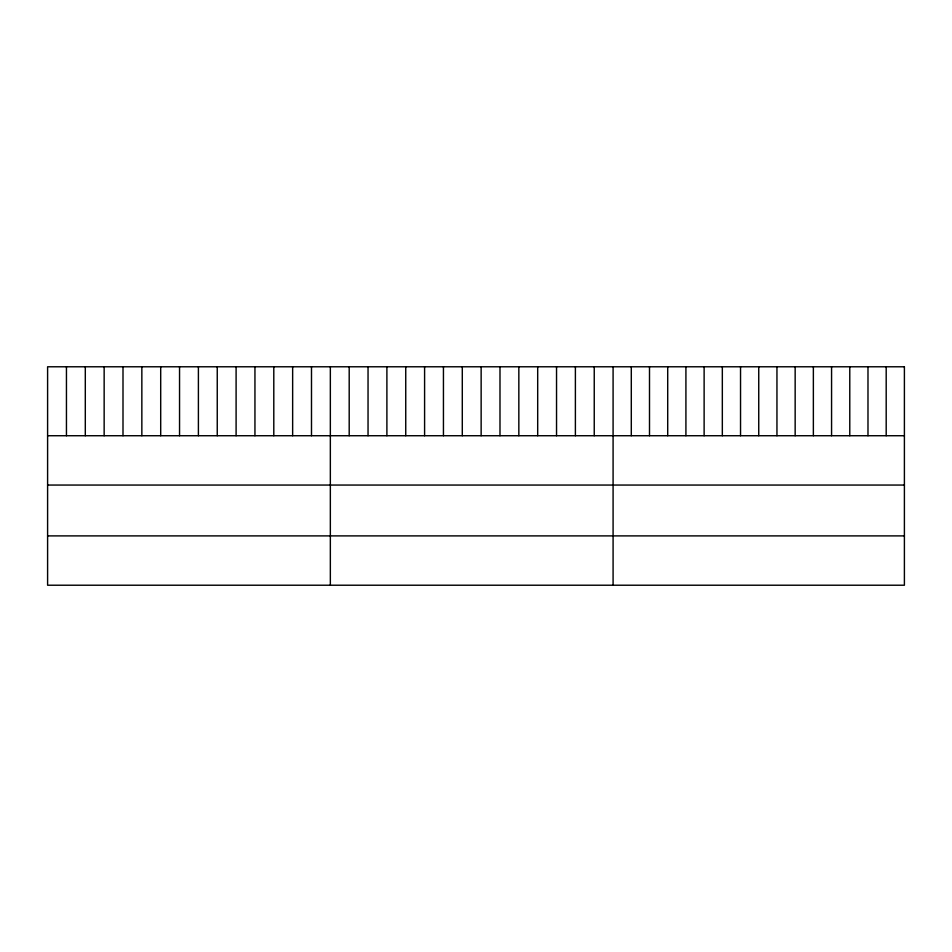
<?xml version="1.0" encoding="UTF-8"?>
<svg xmlns="http://www.w3.org/2000/svg" width="952" height="952" viewBox="0 0 952 952"><rect width="100%" height="100%" fill="white"/><g stroke="black" fill="none" stroke-linecap="round" stroke-linejoin="round"><path stroke-width="1.43" d="M47.6 435.73L904.4 435.73M47.6 485.056L904.4 485.056M47.6 535.893L904.4 535.893M886.193 366.782L886.193 435.73M867.986 366.782L867.986 435.73M849.779 366.782L849.779 435.73M831.572 366.782L831.572 435.73M813.365 366.782L813.365 435.73M795.158 366.782L795.158 435.73M776.951 366.782L776.951 435.73M758.744 366.782L758.744 435.73M740.537 366.782L740.537 435.73M722.33 366.782L722.33 435.73M704.123 366.782L704.123 435.73M685.916 366.782L685.916 435.73M667.709 366.782L667.709 435.73M649.502 366.782L649.502 435.73M631.295 366.782L631.295 435.73M613.088 366.782L613.088 585.218M594.238 366.782L594.238 435.73M575.389 366.782L575.389 435.73M556.539 366.782L556.539 435.73M537.69 366.782L537.69 435.73M518.84 366.782L518.84 435.73M499.99 366.782L499.99 435.73M481.141 366.782L481.141 435.73M462.291 366.782L462.291 435.73M443.442 366.782L443.442 435.73M424.592 366.782L424.592 435.73M405.742 366.782L405.742 435.73M386.893 366.782L386.893 435.73M368.043 366.782L368.043 435.73M349.194 366.782L349.194 435.73M330.344 366.782L330.344 585.218M311.494 366.782L311.494 435.73M292.645 366.782L292.645 435.73M273.795 366.782L273.795 435.73M254.946 366.782L254.946 435.73M236.096 366.782L236.096 435.73M217.246 366.782L217.246 435.73M198.397 366.782L198.397 435.73M179.547 366.782L179.547 435.73M160.698 366.782L160.698 435.73M141.848 366.782L141.848 435.73M122.998 366.782L122.998 435.73M104.149 366.782L104.149 435.73M85.299 366.782L85.299 435.73M66.45 366.782L66.45 435.73M904.4 366.782L47.6 366.782L47.6 585.218L904.4 585.218L904.4 366.782"/></g></svg>
